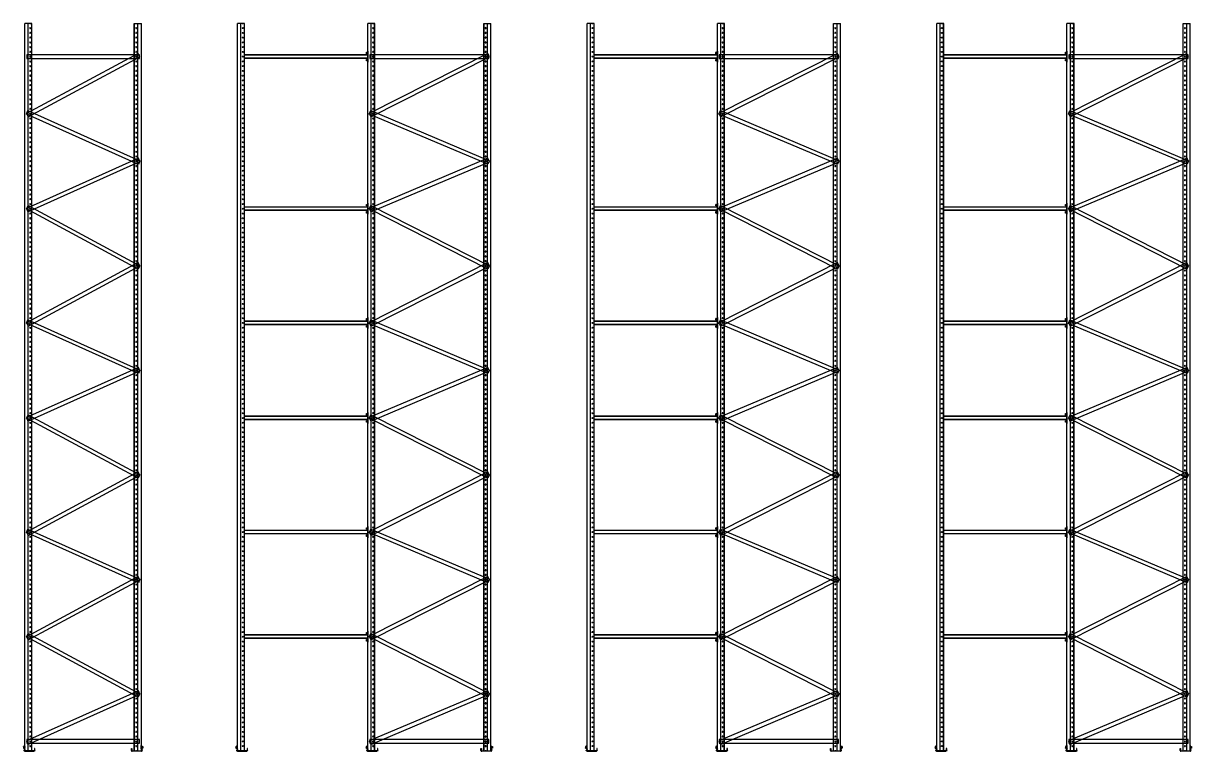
# Model space of a CAD drawing. Header units: millimetres. Extents: x 146716 to 442196, y -115135 to 179065.
# Drawn here: x 220017 to 232298, y 70379 to 78037 of the extents above; entities that cross this region are included whole.
import ezdxf

# ---------------------------------------------------------------- set-up
doc = ezdxf.new("R2010")
doc.units = ezdxf.units.MM
doc.layers.add('Dimension', color=7, linetype='Continuous')
doc.layers.add('Xref Multishuttle Sections$0$Racking', color=30, linetype='Continuous')

# ---------------------------------------------------------------- blocks, each defined once
blk = doc.blocks.new('Xref Multishuttle Sections$0$Xref MS Rack Section$0$SOC HD SIDE')
at = {"color": 0, "linetype": 'ByBlock'}
blk.add_line((1079182, 503083), (1079182, 503069), dxfattribs=at)
for points in [[(1079170, 503086), (1079172, 503086), (1079172, 503066), (1079170, 503066)], [(1079172, 503084), (1079181, 503084), (1079181, 503068), (1079172, 503068)]]:
    blk.add_lwpolyline(points, dxfattribs=at)
for centre, start, end in [((1079181, 503083), 0, 90), ((1079181, 503069), 270, 0)]:
    blk.add_arc(centre, 1, start, end, dxfattribs=at)
blk = doc.blocks.new('Xref Multishuttle Sections$0$Xref MS Rack Section$0$BASEPLATE')
for p, q in [((883158, 344342), (883158, 344364)), ((883158, 344364), (883162, 344364)), ((883162, 344364), (883162, 344342)), ((883258, 344376), (883270, 344376)), ((883266, 344394), (883262, 344394)), ((883262, 344359), (883262, 344394)), ((883262, 344382), (883266, 344382)), ((883262, 344370), (883266, 344370)), ((883266, 344359), (883266, 344394)), ((883166, 344338), (883264, 344338)), ((883264, 344334), (883166, 344334)), ((883181, 344338), (883181, 344334)), ((883187, 344342), (883187, 344330)), ((883193, 344338), (883193, 344334)), ((883228, 344338), (883228, 344334)), ((883231, 344338), (883231, 344334)), ((883237, 344342), (883237, 344330)), ((883243, 344338), (883243, 344334)), ((883246, 344338), (883246, 344334)), ((883263, 344356), (883267, 344343)), ((883267, 344357), (883271, 344344))]:
    blk.add_line(p, q)
for centre, radius, start, end in [((883166, 344342), 8, 180, 270), ((883166, 344342), 4, 180, 270), ((883270, 344359), 8, 180, 199.5), ((883264, 344342), 7.88, 269.4638, 20.0362), ((883264, 344342), 3.93, 270, 19.5), ((883270, 344359), 4, 180, 199.5)]:
    blk.add_arc(centre, radius, start, end)
blk = doc.blocks.new('*U232')
blk.add_lwpolyline([(-35, 20), (1219, 20), (1219, -20), (-35, -20)], close=True)
for centre in [(0, 0), (1184, 0)]:
    blk.add_circle(centre, 5.5)
blk = doc.blocks.new('*U223')
blk.add_lwpolyline([(-24, 32), (1224, -495), (1208, -532), (-40, -5)], close=True)
for centre in [(0, 0), (1184, -500)]:
    blk.add_circle(centre, 5.5)
blk = doc.blocks.new('*U222')
blk.add_lwpolyline([(-22, 34), (1224, -598), (1206, -634), (-40, -2)], close=True)
for centre in [(0, 0), (1184, -600)]:
    blk.add_circle(centre, 5.5)
blk = doc.blocks.new('Xref Multishuttle Sections$0$GTP Frame To Post')
at = {"layer": 'Xref Multishuttle Sections$0$Racking'}
for p, q in [((-19, 3), (-19, 1294)), ((-16, 3), (-16, 1294)), ((16, 3), (16, 1294)), ((19, 3), (19, 1294)), ((58, 0), (-58, 0)), ((58, 3), (-58, 3)), ((-58, 0), (-58, 3)), ((58, 0), (58, 3))]:
    blk.add_line(p, q, dxfattribs=at)
at = {"layer": 'Xref Multishuttle Sections$0$Racking', "rotation": 90}
for p in [(503039, -1079167), (503114, -1079167)]:
    blk.add_blockref('Xref Multishuttle Sections$0$Xref MS Rack Section$0$SOC HD SIDE', p, dxfattribs=at)
blk = doc.blocks.new('Xref Multishuttle Sections$0$GTP FRAME_3POST')
at = {"layer": 'Xref Multishuttle Sections$0$Racking'}
for p, q in [((0, 2663), (-7650, 2663)), ((-7650, 2588.5), (-7650, 2663)), ((0, 2627.7), (-7650, 2627.7)), ((0, 2590.9), (-7650, 2590.9)), ((0, 2588.5), (-7650, 2588.5)), ((0, 2588.5), (0, 2663)), ((0, 1294), (-7650, 1294)), ((-7650, 1219.5), (-7650, 1294)), ((0, 1258.7), (-7650, 1258.7)), ((-7142.5, 1294), (-7257.5, 1294)), ((-5942.5, 1294), (-6057.5, 1294)), ((-4742.5, 1294), (-4857.5, 1294)), ((-3542.5, 1294), (-3657.5, 1294)), ((-2342.5, 1294), (-2457.5, 1294)), ((0, 1219.5), (0, 1294)), ((0, 1221.9), (-7650, 1221.9)), ((0, 1221.9), (-7650, 1221.9)), ((0, 1219.5), (-7650, 1219.5)), ((0, 74.5), (-7650, 74.5)), ((-7650, 74.5), (-7650, 0)), ((0, 72.1), (-7650, 72.1)), ((0, 35.3), (-7650, 35.3)), ((0, 0), (-7650, 0)), ((0, 73.5), (0, -1))]:
    blk.add_line(p, q, dxfattribs=at)
for centre in [(-7600, 1239), (-7550, 1239), (-7500, 1239), (-7450, 1239), (-7400, 1239), (-7350, 1239), (-7300, 1239), (-7250, 1239), (-7200, 1239), (-7150, 1239), (-7100, 1239), (-7050, 1239), (-7000, 1239), (-6950, 1239), (-6900, 1239), (-6850, 1239), (-6800, 1239), (-6750, 1239), (-6700, 1239), (-6650, 1239), (-6600, 1239), (-6550, 1239), (-6500, 1239), (-6450, 1239), (-6400, 1239), (-6350, 1239), (-6300, 1239), (-6250, 1239), (-6200, 1239), (-6150, 1239), (-6100, 1239), (-6050, 1239), (-6000, 1239), (-5950, 1239), (-5900, 1239), (-5850, 1239), (-5800, 1239), (-5750, 1239), (-5700, 1239), (-5650, 1239), (-5600, 1239), (-5550, 1239), (-5500, 1239), (-5450, 1239), (-5400, 1239), (-5350, 1239), (-5300, 1239), (-5250, 1239), (-5200, 1239), (-5150, 1239), (-5100, 1239), (-5050, 1239), (-5000, 1239), (-4950, 1239), (-4900, 1239), (-4850, 1239), (-4800, 1239), (-4750, 1239), (-4700, 1239), (-4650, 1239), (-4600, 1239), (-4550, 1239), (-4500, 1239), (-4450, 1239), (-4400, 1239), (-4350, 1239), (-4300, 1239), (-4250, 1239), (-4200, 1239), (-4150, 1239), (-4100, 1239), (-4050, 1239), (-4000, 1239), (-3950, 1239), (-3900, 1239), (-3850, 1239), (-3800, 1239), (-3750, 1239), (-3700, 1239), (-3650, 1239), (-3600, 1239), (-3550, 1239), (-3500, 1239), (-3450, 1239), (-3400, 1239), (-3350, 1239), (-3300, 1239), (-3250, 1239), (-3200, 1239), (-3150, 1239), (-3100, 1239), (-3050, 1239), (-3000, 1239), (-2950, 1239), (-2900, 1239), (-2850, 1239), (-2800, 1239), (-2750, 1239), (-2700, 1239), (-2650, 1239), (-2600, 1239), (-2550, 1239), (-2500, 1239), (-2450, 1239), (-2400, 1239), (-2350, 1239), (-2300, 1239), (-2250, 1239), (-2200, 1239), (-2150, 1239), (-2100, 1239), (-2050, 1239), (-2000, 1239), (-1950, 1239), (-1900, 1239), (-1850, 1239), (-1800, 1239), (-1750, 1239), (-1700, 1239), (-1650, 1239), (-1600, 1239), (-1550, 1239), (-1500, 1239), (-1450, 1239), (-1400, 1239), (-1350, 1239), (-1300, 1239), (-1250, 1239), (-1200, 1239), (-1150, 1239), (-1100, 1239), (-1050, 1239), (-1000, 1239), (-950, 1239), (-900, 1239), (-850, 1239), (-800, 1239), (-750, 1239), (-700, 1239), (-650, 1239), (-600, 1239), (-550, 1239), (-500, 1239), (-450, 1239), (-400, 1239), (-350, 1239), (-300, 1239), (-250, 1239), (-200, 1239), (-150, 1239), (-100, 1239), (-50, 1239), (-7600, 55), (-7550, 55), (-7500, 55), (-7450, 55), (-7400, 55), (-7350, 55), (-7300, 55), (-7250, 55), (-7200, 55), (-7150, 55), (-7100, 55), (-7050, 55), (-7000, 55), (-6950, 55), (-6900, 55), (-6850, 55), (-6800, 55), (-6750, 55), (-6700, 55), (-6650, 55), (-6600, 55), (-6550, 55), (-6500, 55), (-6450, 55), (-6400, 55), (-6350, 55), (-6300, 55), (-6250, 55), (-6200, 55), (-6150, 55), (-6100, 55), (-6050, 55), (-6000, 55), (-5950, 55), (-5900, 55), (-5850, 55), (-5800, 55), (-5750, 55), (-5700, 55), (-5650, 55), (-5600, 55), (-5550, 55), (-5500, 55), (-5450, 55), (-5400, 55), (-5350, 55), (-5300, 55), (-5250, 55), (-5200, 55), (-5150, 55), (-5100, 55), (-5050, 55), (-5000, 55), (-4950, 55), (-4900, 55), (-4850, 55), (-4800, 55), (-4750, 55), (-4700, 55), (-4650, 55), (-4600, 55), (-4550, 55), (-4500, 55), (-4450, 55), (-4400, 55), (-4350, 55), (-4300, 55), (-4250, 55), (-4200, 55), (-4150, 55), (-4100, 55), (-4050, 55), (-4000, 55), (-3950, 55), (-3900, 55), (-3850, 55), (-3800, 55), (-3750, 55), (-3700, 55), (-3650, 55), (-3600, 55), (-3550, 55), (-3500, 55), (-3450, 55), (-3400, 55), (-3350, 55), (-3300, 55), (-3250, 55), (-3200, 55), (-3150, 55), (-3100, 55), (-3050, 55), (-3000, 55), (-2950, 55), (-2900, 55), (-2850, 55), (-2800, 55), (-2750, 55), (-2700, 55), (-2650, 55), (-2600, 55), (-2550, 55), (-2500, 55), (-2450, 55), (-2400, 55), (-2350, 55), (-2300, 55), (-2250, 55), (-2200, 55), (-2150, 55), (-2100, 55), (-2050, 55), (-2000, 55), (-1950, 55), (-1900, 55), (-1850, 55), (-1800, 55), (-1750, 55), (-1700, 55), (-1650, 55), (-1600, 55), (-1550, 55), (-1500, 55), (-1450, 55), (-1400, 55), (-1350, 55), (-1300, 55), (-1250, 55), (-1200, 55), (-1150, 55), (-1100, 55), (-1050, 55), (-1000, 55), (-950, 55), (-900, 55), (-850, 55), (-800, 55), (-750, 55), (-700, 55), (-650, 55), (-600, 55), (-550, 55), (-500, 55), (-450, 55), (-400, 55), (-350, 55), (-300, 55), (-250, 55), (-200, 55), (-150, 55), (-100, 55), (-50, 55)]:
    blk.add_circle(centre, 5.2, dxfattribs=at)
for centre, start, end in [((-7650, 2608), 270, 90), ((-7600, 2608), 90, 270), ((-7600, 2608), 270, 90), ((-7550, 2608), 90, 270), ((-7550, 2608), 270, 90), ((-7500, 2608), 90, 270), ((-7500, 2608), 270, 90), ((-7450, 2608), 90, 270), ((-7450, 2608), 270, 90), ((-7400, 2608), 90, 270), ((-7400, 2608), 270, 90), ((-7350, 2608), 90, 270), ((-7350, 2608), 270, 90), ((-7300, 2608), 90, 270), ((-7300, 2608), 270, 90), ((-7250, 2608), 90, 270), ((-7250, 2608), 270, 90), ((-7200, 2608), 90, 270), ((-7200, 2608), 270, 90), ((-7150, 2608), 90, 270), ((-7150, 2608), 270, 90), ((-7100, 2608), 90, 270), ((-7100, 2608), 270, 90), ((-7050, 2608), 90, 270), ((-7050, 2608), 270, 90), ((-7000, 2608), 90, 270), ((-7000, 2608), 270, 90), ((-6950, 2608), 90, 270), ((-6950, 2608), 270, 90), ((-6900, 2608), 90, 270), ((-6900, 2608), 270, 90), ((-6850, 2608), 90, 270), ((-6850, 2608), 270, 90), ((-6800, 2608), 90, 270), ((-6800, 2608), 270, 90), ((-6750, 2608), 90, 270), ((-6750, 2608), 270, 90), ((-6700, 2608), 90, 270), ((-6700, 2608), 270, 90), ((-6650, 2608), 90, 270), ((-6650, 2608), 270, 90), ((-6600, 2608), 90, 270), ((-6600, 2608), 270, 90), ((-6550, 2608), 90, 270), ((-6550, 2608), 270, 90), ((-6500, 2608), 90, 270), ((-6500, 2608), 270, 90), ((-6450, 2608), 90, 270), ((-6450, 2608), 270, 90), ((-6400, 2608), 90, 270), ((-6400, 2608), 270, 90), ((-6350, 2608), 90, 270), ((-6350, 2608), 270, 90), ((-6300, 2608), 90, 270), ((-6300, 2608), 270, 90), ((-6250, 2608), 90, 270), ((-6250, 2608), 270, 90), ((-6200, 2608), 90, 270), ((-6200, 2608), 270, 90), ((-6150, 2608), 90, 270), ((-6150, 2608), 270, 90), ((-6100, 2608), 90, 270), ((-6100, 2608), 270, 90), ((-6050, 2608), 90, 270), ((-6050, 2608), 270, 90), ((-6000, 2608), 90, 270), ((-6000, 2608), 270, 90), ((-5950, 2608), 90, 270), ((-5950, 2608), 270, 90), ((-5900, 2608), 90, 270), ((-5900, 2608), 270, 90), ((-5850, 2608), 90, 270), ((-5850, 2608), 270, 90), ((-5800, 2608), 90, 270), ((-5800, 2608), 270, 90), ((-5750, 2608), 90, 270), ((-5750, 2608), 270, 90), ((-5700, 2608), 90, 270), ((-5700, 2608), 270, 90), ((-5650, 2608), 90, 270), ((-5650, 2608), 270, 90), ((-5600, 2608), 90, 270), ((-5600, 2608), 270, 90), ((-5550, 2608), 90, 270), ((-5550, 2608), 270, 90), ((-5500, 2608), 90, 270), ((-5500, 2608), 270, 90), ((-5450, 2608), 90, 270), ((-5450, 2608), 270, 90), ((-5400, 2608), 90, 270), ((-5400, 2608), 270, 90), ((-5350, 2608), 90, 270), ((-5350, 2608), 270, 90), ((-5300, 2608), 90, 270), ((-5300, 2608), 270, 90), ((-5250, 2608), 90, 270), ((-5250, 2608), 270, 90), ((-5200, 2608), 90, 270), ((-5200, 2608), 270, 90), ((-5150, 2608), 90, 270), ((-5150, 2608), 270, 90), ((-5100, 2608), 90, 270), ((-5100, 2608), 270, 90), ((-5050, 2608), 90, 270), ((-5050, 2608), 270, 90), ((-5000, 2608), 90, 270), ((-5000, 2608), 270, 90), ((-4950, 2608), 90, 270), ((-4950, 2608), 270, 90), ((-4900, 2608), 90, 270), ((-4900, 2608), 270, 90), ((-4850, 2608), 90, 270), ((-4850, 2608), 270, 90), ((-4800, 2608), 90, 270), ((-4800, 2608), 270, 90), ((-4750, 2608), 90, 270), ((-4750, 2608), 270, 90), ((-4700, 2608), 90, 270), ((-4700, 2608), 270, 90), ((-4650, 2608), 90, 270), ((-4650, 2608), 270, 90), ((-4600, 2608), 90, 270), ((-4600, 2608), 270, 90), ((-4550, 2608), 90, 270), ((-4550, 2608), 270, 90), ((-4500, 2608), 90, 270), ((-4500, 2608), 270, 90), ((-4450, 2608), 90, 270), ((-4450, 2608), 270, 90), ((-4400, 2608), 90, 270), ((-4400, 2608), 270, 90), ((-4350, 2608), 90, 270), ((-4350, 2608), 270, 90), ((-4300, 2608), 90, 270), ((-4300, 2608), 270, 90), ((-4250, 2608), 90, 270), ((-4250, 2608), 270, 90), ((-4200, 2608), 90, 270), ((-4200, 2608), 270, 90), ((-4150, 2608), 90, 270), ((-4150, 2608), 270, 90), ((-4100, 2608), 90, 270), ((-4100, 2608), 270, 90), ((-4050, 2608), 90, 270), ((-4050, 2608), 270, 90), ((-4000, 2608), 90, 270), ((-4000, 2608), 270, 90), ((-3950, 2608), 90, 270), ((-3950, 2608), 270, 90), ((-3900, 2608), 90, 270), ((-3900, 2608), 270, 90), ((-3850, 2608), 90, 270), ((-3850, 2608), 270, 90), ((-3800, 2608), 90, 270), ((-3800, 2608), 270, 90), ((-3750, 2608), 90, 270), ((-3750, 2608), 270, 90), ((-3700, 2608), 90, 270), ((-3700, 2608), 270, 90), ((-3650, 2608), 90, 270), ((-3650, 2608), 270, 90), ((-3600, 2608), 90, 270), ((-3600, 2608), 270, 90), ((-3550, 2608), 90, 270), ((-3550, 2608), 270, 90), ((-3500, 2608), 90, 270), ((-3500, 2608), 270, 90), ((-3450, 2608), 90, 270), ((-3450, 2608), 270, 90), ((-3400, 2608), 90, 270), ((-3400, 2608), 270, 90), ((-3350, 2608), 90, 270), ((-3350, 2608), 270, 90), ((-3300, 2608), 90, 270), ((-3300, 2608), 270, 90), ((-3250, 2608), 90, 270), ((-3250, 2608), 270, 90), ((-3200, 2608), 90, 270), ((-3200, 2608), 270, 90), ((-3150, 2608), 90, 270), ((-3150, 2608), 270, 90), ((-3100, 2608), 90, 270), ((-3100, 2608), 270, 90), ((-3050, 2608), 90, 270), ((-3050, 2608), 270, 90), ((-3000, 2608), 90, 270), ((-3000, 2608), 270, 90), ((-2950, 2608), 90, 270), ((-2950, 2608), 270, 90), ((-2900, 2608), 90, 270), ((-2900, 2608), 270, 90), ((-2850, 2608), 90, 270), ((-2850, 2608), 270, 90), ((-2800, 2608), 90, 270), ((-2800, 2608), 270, 90), ((-2750, 2608), 90, 270), ((-2750, 2608), 270, 90), ((-2700, 2608), 90, 270), ((-2700, 2608), 270, 90), ((-2650, 2608), 90, 270), ((-2650, 2608), 270, 90), ((-2600, 2608), 90, 270), ((-2600, 2608), 270, 90), ((-2550, 2608), 90, 270), ((-2550, 2608), 270, 90), ((-2500, 2608), 90, 270), ((-2500, 2608), 270, 90), ((-2450, 2608), 90, 270), ((-2450, 2608), 270, 90), ((-2400, 2608), 90, 270), ((-2400, 2608), 270, 90), ((-2350, 2608), 90, 270), ((-2350, 2608), 270, 90), ((-2300, 2608), 90, 270), ((-2300, 2608), 270, 90), ((-2250, 2608), 90, 270), ((-2250, 2608), 270, 90), ((-2200, 2608), 90, 270), ((-2200, 2608), 270, 90), ((-2150, 2608), 90, 270), ((-2150, 2608), 270, 90), ((-2100, 2608), 90, 270), ((-2100, 2608), 270, 90), ((-2050, 2608), 90, 270), ((-2050, 2608), 270, 90), ((-2000, 2608), 90, 270), ((-2000, 2608), 270, 90), ((-1950, 2608), 90, 270), ((-1950, 2608), 270, 90), ((-1900, 2608), 90, 270), ((-1900, 2608), 270, 90), ((-1850, 2608), 90, 270), ((-1850, 2608), 270, 90), ((-1800, 2608), 90, 270), ((-1800, 2608), 270, 90), ((-1750, 2608), 90, 270), ((-1750, 2608), 270, 90), ((-1700, 2608), 90, 270), ((-1700, 2608), 270, 90), ((-1650, 2608), 90, 270), ((-1650, 2608), 270, 90), ((-1600, 2608), 90, 270), ((-1600, 2608), 270, 90), ((-1550, 2608), 90, 270), ((-1550, 2608), 270, 90), ((-1500, 2608), 90, 270), ((-1500, 2608), 270, 90), ((-1450, 2608), 90, 270), ((-1450, 2608), 270, 90), ((-1400, 2608), 90, 270), ((-1400, 2608), 270, 90), ((-1350, 2608), 90, 270), ((-1350, 2608), 270, 90), ((-1300, 2608), 90, 270), ((-1300, 2608), 270, 90), ((-1250, 2608), 90, 270), ((-1250, 2608), 270, 90), ((-1200, 2608), 90, 270), ((-1200, 2608), 270, 90), ((-1150, 2608), 90, 270), ((-1150, 2608), 270, 90), ((-1100, 2608), 90, 270), ((-1100, 2608), 270, 90), ((-1050, 2608), 90, 270), ((-1050, 2608), 270, 90), ((-1000, 2608), 90, 270), ((-1000, 2608), 270, 90), ((-950, 2608), 90, 270), ((-950, 2608), 270, 90), ((-900, 2608), 90, 270), ((-900, 2608), 270, 90), ((-850, 2608), 90, 270), ((-850, 2608), 270, 90), ((-800, 2608), 90, 270), ((-800, 2608), 270, 90), ((-750, 2608), 90, 270), ((-750, 2608), 270, 90), ((-700, 2608), 90, 270), ((-700, 2608), 270, 90), ((-650, 2608), 90, 270), ((-650, 2608), 270, 90), ((-600, 2608), 90, 270), ((-600, 2608), 270, 90), ((-550, 2608), 90, 270), ((-550, 2608), 270, 90), ((-500, 2608), 90, 270), ((-500, 2608), 270, 90), ((-450, 2608), 90, 270), ((-450, 2608), 270, 90), ((-400, 2608), 90, 270), ((-400, 2608), 270, 90), ((-350, 2608), 90, 270), ((-350, 2608), 270, 90), ((-300, 2608), 90, 270), ((-300, 2608), 270, 90), ((-250, 2608), 90, 270), ((-250, 2608), 270, 90), ((-200, 2608), 90, 270), ((-200, 2608), 270, 90), ((-150, 2608), 90, 270), ((-150, 2608), 270, 90), ((-100, 2608), 90, 270), ((-100, 2608), 270, 90), ((-50, 2608), 90, 270), ((-50, 2608), 270, 90), ((0, 2608), 90, 270), ((-7650, 1239), 270, 90), ((0, 1239), 90, 270), ((0, 1239), 90, 270), ((-7650, 55), 270, 90), ((0, 55), 90, 270)]:
    blk.add_arc(centre, 5.2, start, end, dxfattribs=at)
at = {"color": 40, "xscale": -1}
for p in [(-7300, 1294), (-5700, 1294), (-4500, 1294), (-3500, 1294), (-2300, 1294), (-1200, 1294)]:
    blk.add_blockref('Xref Multishuttle Sections$0$GTP Frame To Post', p, dxfattribs=at)
at = {"layer": 'Xref Multishuttle Sections$0$Racking', "rotation": 90}
for name, p in [('Xref Multishuttle Sections$0$Xref MS Rack Section$0$BASEPLATE', (344338, -880599.5)), ('Xref Multishuttle Sections$0$Xref MS Rack Section$0$SOC HD SIDE', (503038.6, -1076501.6)), ('*U222', (-7300, 55)), ('*U232', (-7300, 55)), ('*U223', (-6200, 55)), ('*U222', (-5100, 55)), ('*U223', (-4000, 55)), ('*U222', (-2900, 55)), ('*U222', (-1800, 55)), ('*U223', (-600, 55)), ('*U232', (-100, 55)), ('Xref Multishuttle Sections$0$Xref MS Rack Section$0$BASEPLATE', (344338, -881968.5)), ('Xref Multishuttle Sections$0$Xref MS Rack Section$0$SOC HD SIDE', (503038.6, -1077871.6))]:
    blk.add_blockref(name, p, dxfattribs=at)
at = {"layer": 'Xref Multishuttle Sections$0$Racking', "xscale": -1, "rotation": 270}
for name, p in [('*U223', (-6200, 55)), ('*U222', (-5100, 55)), ('*U223', (-4000, 55)), ('*U222', (-2900, 55)), ('*U223', (-1800, 55)), ('*U222', (-600, 55))]:
    blk.add_blockref(name, p, dxfattribs=at)
at = {"layer": 'Xref Multishuttle Sections$0$Racking', "extrusion": (0, 0, -1), "zscale": -1, "rotation": 270}
for name, p in [('Xref Multishuttle Sections$0$Xref MS Rack Section$0$BASEPLATE', (-344338, 883262.5)), ('Xref Multishuttle Sections$0$Xref MS Rack Section$0$SOC HD SIDE', (-503038.6, 1079165.6))]:
    blk.add_blockref(name, p, dxfattribs=at)
blk = doc.blocks.new('*U231')
blk.add_lwpolyline([(-35, 20), (1149, 20), (1149, -20), (-35, -20)], close=True)
for centre in [(0, 0), (1114, 0)]:
    blk.add_circle(centre, 5.5)
blk = doc.blocks.new('*U226')
blk.add_lwpolyline([(-24, 33), (1154, -496), (1138, -533), (-40, -4)], close=True)
for centre in [(0, 0), (1114, -500)]:
    blk.add_circle(centre, 5.5)
blk = doc.blocks.new('*U225')
blk.add_lwpolyline([(-21, 34), (1154, -599), (1135, -634), (-40, -1)], close=True)
for centre in [(0, 0), (1114, -600)]:
    blk.add_circle(centre, 5.5)
blk = doc.blocks.new('*U227')
blk.add_lwpolyline([(-35, 20), (1149, 20), (1149, -20), (-35, -20)], close=True)
for centre in [(0, 0), (1114, 0)]:
    blk.add_circle(centre, 5.5)
blk = doc.blocks.new('Xref Multishuttle Sections$0$GTP S Frame Std')
at = {"layer": 'Xref Multishuttle Sections$0$Racking'}
for p, q in [((-676073, -91221, 0), (-676073, -91146, 0)), ((-676073, -91147, 0), (-668423, -91147, 0)), ((-676073, -91183, 0), (-668423, -91183, 0)), ((-676073, -91219, 0), (-668423, -91219, 0)), ((-676073, -91222, 0), (-668423, -91222, 0)), ((-668423, -91222, 0), (-668423, -91147, 0)), ((-676073, -92297, 0), (-668423, -92297, 0)), ((-676073, -92297, 0), (-676073, -92371, 0)), ((-676073, -92299, 0), (-668423, -92299, 0)), ((-676073, -92299, 0), (-668423, -92299, 0)), ((-676073, -92336, 0), (-668423, -92336, 0)), ((-668423, -92297, 0), (-668423, -92371, 0)), ((-676073, -92371, 0), (-668423, -92371, 0))]:
    blk.add_line(p, q, dxfattribs=at)
for centre in [(-676023, -91202, 0), (-675973, -91202, 0), (-675923, -91202, 0), (-675873, -91202, 0), (-675823, -91202, 0), (-675773, -91202, 0), (-675723, -91202, 0), (-675673, -91202, 0), (-675623, -91202, 0), (-675573, -91202, 0), (-675523, -91202, 0), (-675473, -91202, 0), (-675423, -91202, 0), (-675373, -91202, 0), (-675323, -91202, 0), (-675273, -91202, 0), (-675223, -91202, 0), (-675173, -91202, 0), (-675123, -91202, 0), (-675073, -91202, 0), (-675023, -91202, 0), (-674973, -91202, 0), (-674923, -91202, 0), (-674873, -91202, 0), (-674823, -91202, 0), (-674773, -91202, 0), (-674723, -91202, 0), (-674673, -91202, 0), (-674623, -91202, 0), (-674573, -91202, 0), (-674523, -91202, 0), (-674473, -91202, 0), (-674423, -91202, 0), (-674373, -91202, 0), (-674323, -91202, 0), (-674273, -91202, 0), (-674223, -91202, 0), (-674173, -91202, 0), (-674123, -91202, 0), (-674073, -91202, 0), (-674023, -91202, 0), (-673973, -91202, 0), (-673923, -91202, 0), (-673873, -91202, 0), (-673823, -91202, 0), (-673773, -91202, 0), (-673723, -91202, 0), (-673673, -91202, 0), (-673623, -91202, 0), (-673573, -91202, 0), (-673523, -91202, 0), (-673473, -91202, 0), (-673423, -91202, 0), (-673373, -91202, 0), (-673323, -91202, 0), (-673273, -91202, 0), (-673223, -91202, 0), (-673173, -91202, 0), (-673123, -91202, 0), (-673073, -91202, 0), (-673023, -91202, 0), (-672973, -91202, 0), (-672923, -91202, 0), (-672873, -91202, 0), (-672823, -91202, 0), (-672773, -91202, 0), (-672723, -91202, 0), (-672673, -91202, 0), (-672623, -91202, 0), (-672573, -91202, 0), (-672523, -91202, 0), (-672473, -91202, 0), (-672423, -91202, 0), (-672373, -91202, 0), (-672323, -91202, 0), (-672273, -91202, 0), (-672223, -91202, 0), (-672173, -91202, 0), (-672123, -91202, 0), (-672073, -91202, 0), (-672023, -91202, 0), (-671973, -91202, 0), (-671923, -91202, 0), (-671873, -91202, 0), (-671823, -91202, 0), (-671773, -91202, 0), (-671723, -91202, 0), (-671673, -91202, 0), (-671623, -91202, 0), (-671573, -91202, 0), (-671523, -91202, 0), (-671473, -91202, 0), (-671423, -91202, 0), (-671373, -91202, 0), (-671323, -91202, 0), (-671273, -91202, 0), (-671223, -91202, 0), (-671173, -91202, 0), (-671123, -91202, 0), (-671073, -91202, 0), (-671023, -91202, 0), (-670973, -91202, 0), (-670923, -91202, 0), (-670873, -91202, 0), (-670823, -91202, 0), (-670773, -91202, 0), (-670723, -91202, 0), (-670673, -91202, 0), (-670623, -91202, 0), (-670573, -91202, 0), (-670523, -91202, 0), (-670473, -91202, 0), (-670423, -91202, 0), (-670373, -91202, 0), (-670323, -91202, 0), (-670273, -91202, 0), (-670223, -91202, 0), (-670173, -91202, 0), (-670123, -91202, 0), (-670073, -91202, 0), (-670023, -91202, 0), (-669973, -91202, 0), (-669923, -91202, 0), (-669873, -91202, 0), (-669823, -91202, 0), (-669773, -91202, 0), (-669723, -91202, 0), (-669673, -91202, 0), (-669623, -91202, 0), (-669573, -91202, 0), (-669523, -91202, 0), (-669473, -91202, 0), (-669423, -91202, 0), (-669373, -91202, 0), (-669323, -91202, 0), (-669273, -91202, 0), (-669223, -91202, 0), (-669173, -91202, 0), (-669123, -91202, 0), (-669073, -91202, 0), (-669023, -91202, 0), (-668973, -91202, 0), (-668923, -91202, 0), (-668873, -91202, 0), (-668823, -91202, 0), (-668773, -91202, 0), (-668723, -91202, 0), (-668673, -91202, 0), (-668623, -91202, 0), (-668573, -91202, 0), (-668523, -91202, 0), (-668473, -91202, 0), (-676023, -92316, 0), (-675973, -92316, 0), (-675923, -92316, 0), (-675873, -92316, 0), (-675823, -92316, 0), (-675773, -92316, 0), (-675723, -92316, 0), (-675673, -92316, 0), (-675623, -92316, 0), (-675573, -92316, 0), (-675523, -92316, 0), (-675473, -92316, 0), (-675423, -92316, 0), (-675373, -92316, 0), (-675323, -92316, 0), (-675273, -92316, 0), (-675223, -92316, 0), (-675173, -92316, 0), (-675123, -92316, 0), (-675073, -92316, 0), (-675023, -92316, 0), (-674973, -92316, 0), (-674923, -92316, 0), (-674873, -92316, 0), (-674823, -92316, 0), (-674773, -92316, 0), (-674723, -92316, 0), (-674673, -92316, 0), (-674623, -92316, 0), (-674573, -92316, 0), (-674523, -92316, 0), (-674473, -92316, 0), (-674423, -92316, 0), (-674373, -92316, 0), (-674323, -92316, 0), (-674273, -92316, 0), (-674223, -92316, 0), (-674173, -92316, 0), (-674123, -92316, 0), (-674073, -92316, 0), (-674023, -92316, 0), (-673973, -92316, 0), (-673923, -92316, 0), (-673873, -92316, 0), (-673823, -92316, 0), (-673773, -92316, 0), (-673723, -92316, 0), (-673673, -92316, 0), (-673623, -92316, 0), (-673573, -92316, 0), (-673523, -92316, 0), (-673473, -92316, 0), (-673423, -92316, 0), (-673373, -92316, 0), (-673323, -92316, 0), (-673273, -92316, 0), (-673223, -92316, 0), (-673173, -92316, 0), (-673123, -92316, 0), (-673073, -92316, 0), (-673023, -92316, 0), (-672973, -92316, 0), (-672923, -92316, 0), (-672873, -92316, 0), (-672823, -92316, 0), (-672773, -92316, 0), (-672723, -92316, 0), (-672673, -92316, 0), (-672623, -92316, 0), (-672573, -92316, 0), (-672523, -92316, 0), (-672473, -92316, 0), (-672423, -92316, 0), (-672373, -92316, 0), (-672323, -92316, 0), (-672273, -92316, 0), (-672223, -92316, 0), (-672173, -92316, 0), (-672123, -92316, 0), (-672073, -92316, 0), (-672023, -92316, 0), (-671973, -92316, 0), (-671923, -92316, 0), (-671873, -92316, 0), (-671823, -92316, 0), (-671773, -92316, 0), (-671723, -92316, 0), (-671673, -92316, 0), (-671623, -92316, 0), (-671573, -92316, 0), (-671523, -92316, 0), (-671473, -92316, 0), (-671423, -92316, 0), (-671373, -92316, 0), (-671323, -92316, 0), (-671273, -92316, 0), (-671223, -92316, 0), (-671173, -92316, 0), (-671123, -92316, 0), (-671073, -92316, 0), (-671023, -92316, 0), (-670973, -92316, 0), (-670923, -92316, 0), (-670873, -92316, 0), (-670823, -92316, 0), (-670773, -92316, 0), (-670723, -92316, 0), (-670673, -92316, 0), (-670623, -92316, 0), (-670573, -92316, 0), (-670523, -92316, 0), (-670473, -92316, 0), (-670423, -92316, 0), (-670373, -92316, 0), (-670323, -92316, 0), (-670273, -92316, 0), (-670223, -92316, 0), (-670173, -92316, 0), (-670123, -92316, 0), (-670073, -92316, 0), (-670023, -92316, 0), (-669973, -92316, 0), (-669923, -92316, 0), (-669873, -92316, 0), (-669823, -92316, 0), (-669773, -92316, 0), (-669723, -92316, 0), (-669673, -92316, 0), (-669623, -92316, 0), (-669573, -92316, 0), (-669523, -92316, 0), (-669473, -92316, 0), (-669423, -92316, 0), (-669373, -92316, 0), (-669323, -92316, 0), (-669273, -92316, 0), (-669223, -92316, 0), (-669173, -92316, 0), (-669123, -92316, 0), (-669073, -92316, 0), (-669023, -92316, 0), (-668973, -92316, 0), (-668923, -92316, 0), (-668873, -92316, 0), (-668823, -92316, 0), (-668773, -92316, 0), (-668723, -92316, 0), (-668673, -92316, 0), (-668623, -92316, 0), (-668573, -92316, 0), (-668523, -92316, 0), (-668473, -92316, 0)]:
    blk.add_circle(centre, 5.2, dxfattribs=at)
for centre, start, end in [((-676073, -91202, 0), 270, 90), ((-668423, -91202, 0), 90, 270), ((-676073, -92316, 0), 270, 90), ((-676073, -92316, 0), 270, 90), ((-668423, -92316, 0), 90, 270)]:
    blk.add_arc(centre, 5.2, start, end, dxfattribs=at)
at = {"layer": 'Xref Multishuttle Sections$0$Racking', "extrusion": (0, 0, -1), "zscale": -1, "rotation": 90}
for name, p in [('Xref Multishuttle Sections$0$Xref MS Rack Section$0$BASEPLATE', (1020411, -974410, 0)), ('Xref Multishuttle Sections$0$Xref MS Rack Section$0$SOC HD SIDE', (1179112, -1170313, 0))]:
    blk.add_blockref(name, p, dxfattribs=at)
at = {"layer": 'Xref Multishuttle Sections$0$Racking', "rotation": 270}
for name, p in [('*U226', (-675473, -91202, 0)), ('*U231', (-675973, -91202, 0)), ('*U225', (-674273, -91202, 0)), ('*U225', (-673173, -91202, 0)), ('*U226', (-672073, -91202, 0)), ('*U225', (-670973, -91202, 0)), ('*U226', (-669873, -91202, 0)), ('*U225', (-668773, -91202, 0)), ('*U227', (-668773, -91202, 0)), ('Xref Multishuttle Sections$0$Xref MS Rack Section$0$BASEPLATE', (-1020411, 790891, 0)), ('Xref Multishuttle Sections$0$Xref MS Rack Section$0$SOC HD SIDE', (-1179112, 986794, 0))]:
    blk.add_blockref(name, p, dxfattribs=at)
at = {"layer": 'Xref Multishuttle Sections$0$Racking', "xscale": -1, "rotation": 90}
for name, p in [('*U225', (-675473, -91202, 0)), ('*U226', (-674273, -91202, 0)), ('*U225', (-673173, -91202, 0)), ('*U226', (-672073, -91202, 0)), ('*U225', (-670973, -91202, 0)), ('*U226', (-669873, -91202, 0))]:
    blk.add_blockref(name, p, dxfattribs=at)
blk = doc.blocks.new('Xref Multishuttle Sections')
at = {"xscale": -1, "rotation": 270}
blk.add_blockref('Xref Multishuttle Sections$0$GTP S Frame Std', (312405, 746460, 0), dxfattribs=at)
at = {"layer": 'Xref Multishuttle Sections$0$Racking', "xscale": -1, "rotation": 90}
for p in [(224932, 70387), (228607, 70387), (232282, 70387)]:
    blk.add_blockref('Xref Multishuttle Sections$0$GTP FRAME_3POST', p, dxfattribs=at)

msp = doc.modelspace()

# ---------------------------------------------------------------- block references
at = {"layer": 'Dimension'}
msp.add_blockref('Xref Multishuttle Sections', (0, 0), dxfattribs=at)

doc.saveas('drawing.dxf')
